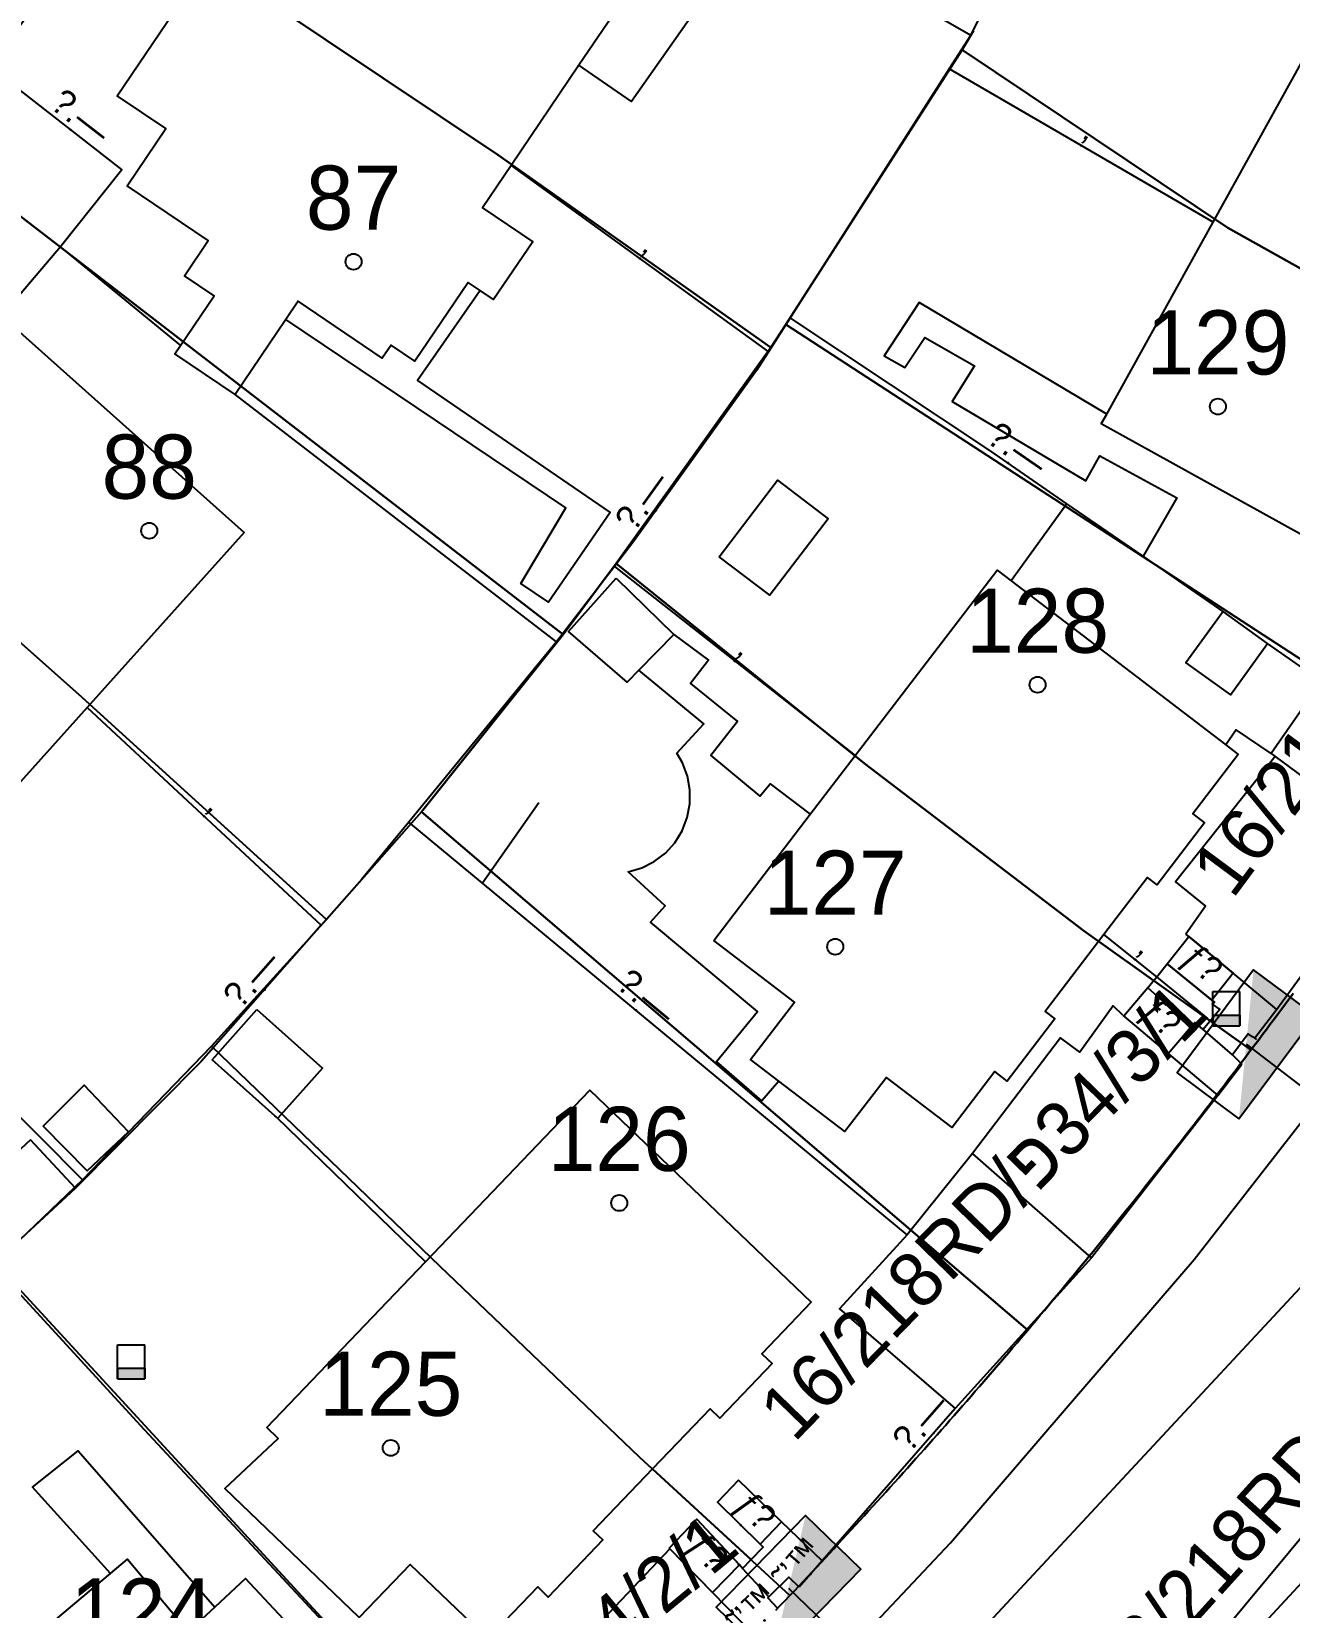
# Model space of a CAD drawing. Header units: metres. Extents: x 218299 to 220222, y 572714 to 574340.
# Drawn here: x 218975.61 to 219014.85, y 573482.52 to 573531.7 of the extents above; entities that cross this region are included whole.
import ezdxf
from ezdxf.enums import TextEntityAlignment as Align

# ---------------------------------------------------------------- set-up
doc = ezdxf.new("R2010")
doc.units = ezdxf.units.M
doc.header["$MEASUREMENT"] = 0
for name, color, linetype in [('1602', 44, 'Continuous'), ('1603', 44, 'Continuous'), ('6151', 102, 'CABLEUNDEXIST03'), ('6261', 7, 'Continuous'), ('A_POINTS', 2, 'Continuous'), ('M2200', 253, 'Continuous'), ('M2207', 253, 'Continuous'), ('M2401', 7, 'Continuous'), ('M2404', 7, 'Continuous'), ('M2407', 253, 'Continuous'), ('M2408', 253, 'Continuous'), ('M2412', 253, 'Continuous'), ('M2420', 253, 'Continuous'), ('M2601', 253, 'Continuous'), ('M2602', 253, 'Continuous'), ('M2605', 253, 'Continuous'), ('M2612', 253, 'Continuous'), ('M5235', 253, 'Continuous')]:
    doc.layers.add(name, color=color, linetype=linetype)
doc.styles.add('HEBTXT', font='HEBTXT')
doc.styles.add('MAVAT_HEBTXT', font='HEBTXT')
doc.linetypes.add('CABLEUNDEXIST03', pattern='A,3.5,[222,elecad.shx,S=0.01,R=0,X=0,Y=0],1.5', length=5)

# ---------------------------------------------------------------- blocks, each defined once
blk = doc.blocks.new('6261')
blk.add_lwpolyline([(-2, -1.2), (2, -1.2), (2, 1.2), (-2, 1.2)], close=True)
at = {"color": 0}
blk.add_solid([(2, 1.2), (-2, -1.2), (2, -1.2)], dxfattribs=at)
at = {"color": 0, "style": 'HEBTXT'}
blk.add_attdef('PIL_NAME', (2.689, 2.418), '', height=1.7, dxfattribs=at)
at = {"style": 'HEBTXT'}
blk.add_attdef('CAMUT_MONIM', (2.489, 0.218), '', height=1.7, dxfattribs=at)
at = {"color": 0, "style": 'HEBTXT', "flags": 1}
for tag, p in [('TYPE', (2.585, -1.773)), ('MAP_TYPE', (2.689, -3.782))]:
    blk.add_attdef(tag, p, '', height=1.7, dxfattribs=at)
blk = doc.blocks.new('1603')
at = {"layer": 'A_POINTS'}
blk.add_circle((0, 0), 0.25, dxfattribs=at)
at = {"color": 0, "style": 'HEBTXT'}
blk.add_attdef('PARCEL_NUM', text='', height=2, dxfattribs=at).set_placement((0, 1), align=Align.CENTER)
at = {"color": 0, "style": 'HEBTXT', "flags": 1}
blk.add_attdef('LOT_NUM', text='', height=2, dxfattribs=at).set_placement((0, -2.5), align=Align.CENTER)
blk = doc.blocks.new('M2601')
blk.add_circle((0, 0), 0.025)
at = {"style": 'MAVAT_HEBTXT'}
blk.add_attdef('NAME', text='', height=0.8, dxfattribs=at).set_placement((0, 1.592), align=Align.MIDDLE)
blk = doc.blocks.new('M2605')
blk.add_circle((0, 0), 0.025)
at = {"style": 'MAVAT_HEBTXT'}
blk.add_attdef('NAME', text='', height=0.8, dxfattribs=at).set_placement((0, 1.592), align=Align.MIDDLE)
blk = doc.blocks.new('M2612')
blk.add_circle((0, 0), 0.025)
at = {"style": 'MAVAT_HEBTXT'}
blk.add_attdef('NAME', text='', height=0.8, dxfattribs=at).set_placement((0, 1.592), align=Align.MIDDLE)
blk = doc.blocks.new('M2412')
blk.add_circle((0, 0), 0.025)
at = {"style": 'MAVAT_HEBTXT'}
blk.add_attdef('NAME', text='', height=0.8, dxfattribs=at).set_placement((0, 1.592), align=Align.MIDDLE)
blk = doc.blocks.new('*U89')
at = {"linetype": 'Continuous'}
for p, q in [((-0.845, 0), (-0.845, -0.663)), ((0.845, 0), (0.845, -0.663))]:
    blk.add_line(p, q, dxfattribs=at)
blk.add_solid([(-0.845, 0), (-0.845, -0.663), (0.845, -0.663)], dxfattribs=at)
at = {"linetype": 'Continuous', "extrusion": (0, 0, -1)}
blk.add_solid([(0.845, 0), (-0.845, 0), (-0.845, -0.663)], dxfattribs=at)
blk = doc.blocks.new('M5235')
for points in [[(-0.845, 1.471), (0.845, 1.471)], [(-0.845, -0.663), (-0.845, 1.471)], [(0.845, -0.663), (0.845, 1.471)], [(-0.845, 0), (0.845, 0)], [(-0.845, -0.663), (0.845, -0.663)]]:
    blk.add_lwpolyline(points)
at = {"linetype": 'Continuous'}
blk.add_blockref('*U89', (0, 0), dxfattribs=at)
at = {"style": 'MAVAT_HEBTXT', "flags": 1}
for tag, p in [('MARK', (0, 2.721)), ('HEIGHT', (0, -1.915)), ('NAME', (0, -4.483))]:
    blk.add_attdef(tag, text='', height=0.8, dxfattribs=at).set_placement(p, align=Align.MIDDLE)
blk = doc.blocks.new('111')
at = {"layer": 'M2200'}
for points in [[(218994.646, 573533.541, 578.04), (218992.687, 573530.642, 578.04), (218990.573, 573527.516, 578.04), (218989.679, 573526.195, 578.04), (218991.248, 573525.134, 577.32), (218990.028, 573523.33, 577.32), (218989.611, 573523.612, 577.446), (218989.236, 573523.866, 577.56), (218987.573, 573521.407, 577.32), (218986.828, 573521.911, 578.28), (218986.555, 573521.507, 578.28), (218983.933, 573523.28, 578.76), (218983.933, 573523.28, 578.76), (218983.546, 573522.708, 578.429), (218981.965, 573520.37, 577.08), (218981.965, 573520.37, 577.08), (218980.088, 573521.64, 577.08), (218980.263, 573521.898, 577.217), (218981.309, 573523.444, 578.04), (218980.38, 573524.072, 578.04), (218981.124, 573525.174, 579.48), (218978.594, 573526.885, 578.04), (218979.801, 573528.669, 578.04), (218978.288, 573529.692, 577.32), (218980.29, 573532.653, 577.32)], [(218975.047, 573522.493, 576.84), (218982.251, 573516.066, 576.84), (218982.251, 573516.066, 576.84), (218977.348, 573510.608, 576.84), (218972.552, 573505.271, 576.84)]]:
    blk.add_polyline3d(points, dxfattribs=at)
for points in [[(219008.982, 573519.453, 577.2), (219009.15, 573519.755, 577.2), (219012.469, 573525.745, 577.2), (219015.957, 573532.038, 577.2), (219024.405, 573527.355, 576.96), (219024.405, 573527.355, 576.96), (219024.405, 573527.355, 576.96), (219023.397, 573525.537, 576.96), (219023.714, 573525.361, 576.96), (219022.372, 573522.938, 577.08), (219022.07, 573523.106, 577.08), (219020.996, 573521.169, 577.025), (219019.695, 573518.82, 576.96), (219019.695, 573518.82, 576.96), (219020.026, 573518.636, 576.96), (219020.026, 573518.636, 576.96), (219018.739, 573516.316, 576.96), (219018.739, 573516.316, 576.96), (219018.395, 573516.507, 576.96), (219018.395, 573516.507, 576.96), (219017.432, 573514.769, 576.96), (219017.432, 573514.769, 576.96)], [(218996.893, 573503.334, 575.52), (218999.903, 573507.271, 575.52), (219001.303, 573509.102, 575.52), (219005.729, 573514.891, 575.52), (219005.729, 573514.891, 575.52), (219006.167, 573514.556, 575.52), (219012.861, 573509.439, 575.52), (219013.25, 573509.141, 575.52), (219011.833, 573507.287, 575.52), (219012.199, 573507.007, 575.52), (219010.719, 573505.071, 575.52), (219010.42, 573505.299, 575.52), (219009.058, 573503.517, 575.52), (219007.226, 573501.121, 575.52), (219007.532, 573500.888, 575.52), (219006.049, 573498.948, 575.52), (219005.66, 573499.245, 575.52), (219004.325, 573497.499, 575.52), (219002.278, 573499.063, 576.48), (219000.984, 573497.371, 575.04), (218998.921, 573498.948, 575.04), (218998.039, 573499.622, 575.04), (218999.407, 573501.412, 576.72)], [(218982.95, 573488.136, 574.08), (218987.9, 573493.309, 574.08), (218993.024, 573498.665, 574.08), (218999.936, 573492.052, 574.2), (218998.395, 573490.44, 573.96), (218998.711, 573490.138, 573.96), (218997.081, 573488.435, 573.96), (218996.778, 573488.725, 573.96), (218994.983, 573486.848, 573.96), (218993.137, 573484.919, 573.96), (218993.438, 573484.631, 573.96), (218991.732, 573482.848, 573.96), (218991.402, 573483.163, 573.96), (218989.851, 573481.542, 573.96), (218987.42, 573483.869, 575.28), (218985.832, 573482.209, 573.48), (218981.641, 573486.236, 573.36), (218983.307, 573487.794, 574.2)], [(218967.436, 573474.634, 572.4), (218978.079, 573483.584, 572.4), (218978.605, 573484.027, 572.4), (218984.767, 573476.7, 572.4), (218983.018, 573475.23, 572.4), (218983.287, 573474.91, 572.4), (218981.404, 573473.327, 572.4), (218981.153, 573473.626, 572.4), (218979.589, 573472.31, 572.4), (218979.193, 573471.977, 572.4), (218978.85, 573471.689, 572.4), (218977.054, 573470.179, 572.4), (218977.362, 573469.813, 572.4), (218975.512, 573468.258, 572.4), (218975.199, 573468.631, 572.4), (218973.609, 573467.293, 572.4), (218970.522, 573470.964, 572.4), (218969.494, 573472.186, 572.4), (218967.436, 573474.634, 572.4)]]:
    blk.add_polyline3d(points, close=True, dxfattribs=at)
at = {"layer": 'M2207'}
for points in [[(218993.846, 573514.643, 575.28), (218995.648, 573512.879, 575.04), (218995.648, 573512.879, 575.04), (218994.56, 573511.768, 575.04), (218994.197, 573511.397, 575.04), (218992.364, 573512.976, 575.28)], [(219014.168, 573512.596, 575.04), (219014.168, 573512.596, 575.04), (219012.778, 573513.601, 575.04), (219012.778, 573513.601, 575.04), (219011.62, 573511.999, 575.04), (219013.01, 573510.994, 575.04), (219014.168, 573512.596, 575.04)], [(218982.643, 573501.177, 573.96), (218984.69, 573499.351, 573.72), (218983.293, 573497.786, 573.72), (218983.247, 573497.827, 573.725), (218983.201, 573497.868, 573.73), (218981.247, 573499.611, 573.96), (218982.643, 573501.177, 573.96)], [(218978.635, 573497.364, 576), (218977.257, 573498.824, 576), (218975.977, 573497.543, 576), (218977.344, 573496.147, 576), (218978.635, 573497.364, 576)], [(218975.586, 573497.113, 575.76), (218973.63, 573495.302, 575.88), (218975.027, 573493.794, 575.76), (218975.027, 573493.794, 575.76), (218976.982, 573495.605, 575.76), (218976.982, 573495.605, 575.76), (218975.586, 573497.113, 575.76)], [(218984.511, 573481.043, 572.16), (218982.289, 573483.428, 572.16), (218981.327, 573482.531, 572.16), (218980.644, 573481.895, 572.16), (218982.866, 573479.51, 572.16), (218983.197, 573479.818, 572.16), (218984.511, 573481.043, 572.16)]]:
    blk.add_polyline3d(points, close=True, dxfattribs=at)
at = {"layer": 'M2401'}
for points in [[(219046.436, 573534.774, 574.485), (219044.66, 573531.057, 574.245), (219042.096, 573525.881, 574.174), (219040.82, 573523.413, 573.934), (219039.076, 573519.999, 573.814), (219037.027, 573516.073, 573.574), (219034.471, 573511.675, 573.214), (219032.333, 573508.076, 573.094), (219031.457, 573508.646, 573.094), (219030.514, 573508.034, 572.974), (219029.996, 573507.298, 572.854), (219029.958, 573506.168, 572.854), (219030.78, 573505.692, 572.854), (219028.7, 573502.458, 572.614), (219025.655, 573498.15, 572.254), (219022.336, 573493.667, 571.894), (219018.825, 573489.105, 571.654), (219016.23, 573485.923, 571.294), (219012.803, 573481.797, 570.814)], [(218999.794, 573479.775, 569.854), (219004.282, 573484.541, 570.454), (219007.825, 573488.665, 570.574), (219011.875, 573493.383, 571.174), (219015.515, 573498.049, 571.654), (219017.587, 573501.036, 571.894), (219020.355, 573504.906, 572.134), (219023.693, 573509.762, 572.494), (219026.944, 573514.932, 572.854), (219030.35, 573520.771, 573.214), (219033.173, 573526.1, 573.574), (219035.391, 573530.381, 573.934), (219036.678, 573532.814, 574.054)]]:
    blk.add_polyline3d(points, dxfattribs=at)
at = {"layer": 'M2404'}
for points in [[(219046.436, 573534.774, 574.485), (219044.66, 573531.057, 574.245), (219042.096, 573525.881, 574.174), (219040.82, 573523.413, 573.934), (219039.076, 573519.999, 573.814), (219037.027, 573516.073, 573.574), (219034.471, 573511.675, 573.214), (219032.333, 573508.076, 573.094), (219031.457, 573508.646, 573.094), (219030.514, 573508.034, 572.974), (219029.996, 573507.298, 572.854), (219029.958, 573506.168, 572.854), (219030.78, 573505.692, 572.854), (219028.7, 573502.458, 572.614), (219025.655, 573498.15, 572.254), (219022.336, 573493.667, 571.894), (219018.825, 573489.105, 571.654), (219016.23, 573485.923, 571.294), (219012.803, 573481.797, 570.814)], [(218999.794, 573479.775, 569.854), (219004.282, 573484.541, 570.454), (219007.825, 573488.665, 570.574), (219011.875, 573493.383, 571.174), (219015.515, 573498.049, 571.654), (219017.587, 573501.036, 571.894), (219020.355, 573504.906, 572.134), (219023.693, 573509.762, 572.494), (219026.944, 573514.932, 572.854), (219030.35, 573520.771, 573.214), (219033.173, 573526.1, 573.574), (219035.391, 573530.381, 573.934), (219036.678, 573532.814, 574.054)]]:
    blk.add_polyline3d(points, dxfattribs=at)
at = {"layer": 'M2407'}
for points in [[(218993.581, 573538.168, 575.445), (218992.513, 573536.324, 575.445), (218996.913, 573533.203, 575.265), (218994.331, 573529.512, 575.265), (218992.687, 573530.642, 575.265)], [(218989.611, 573523.612, 575.239), (218987.654, 573520.81, 575.284), (218993.664, 573516.692, 575.104), (218991.74, 573513.89, 575.059), (218990.879, 573514.469, 575.059), (218992.281, 573516.831, 575.059), (218983.546, 573522.708, 575.354)], [(219009.15, 573519.755, 574.274), (219003.301, 573523.235, 574.409), (219002.205, 573521.577, 574.409), (219002.858, 573521.216, 574.409), (219003.476, 573522.15, 574.409), (219005.028, 573521.262, 574.409), (219004.33, 573520.147, 574.409), (219008.494, 573517.671, 574.409), (219008.933, 573518.453, 574.409), (219011.333, 573517.146, 574.409), (219010.287, 573515.321, 574.38)], [(218997.065, 573515.308, 573.21), (218998.879, 573517.692, 573.21), (219000.46, 573516.489, 573.21), (218998.646, 573514.105, 573.21), (218997.065, 573515.308, 573.21)], [(219007.911, 573516.962, 573.12), (219006.167, 573514.556, 573.12)], [(218995.648, 573512.879, 573.075), (218996.73, 573512.083, 573.075), (218996.164, 573511.357, 573.075), (218997.635, 573510.162, 573.03), (218996.806, 573509.107, 573.03), (218998.332, 573507.833, 573.03), (218998.655, 573508.224, 573.03), (218999.903, 573507.271, 573.03)], [(218998.921, 573498.948, 572.895), (218998.392, 573498.33, 572.895), (218996.98, 573499.555, 572.895), (218998.26, 573501.117, 572.895), (218994.917, 573503.906, 572.94), (218995.381, 573504.419, 572.94), (218994.227, 573505.471, 572.94), (218994.647, 573505.596, 572.928), (218995.037, 573505.794, 572.917), (218995.385, 573506.06, 572.907), (218995.679, 573506.385, 572.898), (218995.909, 573506.758, 572.892), (218996.067, 573507.167, 572.887), (218996.149, 573507.597, 572.884), (218996.151, 573508.035, 572.884), (218996.074, 573508.466, 572.886), (218995.92, 573508.876, 572.89), (218995.743, 573509.183, 572.895), (218996.579, 573510.091, 572.94), (218994.56, 573511.768, 573.03)], [(219014.408, 573509.075, 573.075), (219011.292, 573505.164, 572.985), (219012.228, 573504.409, 572.985), (219011.617, 573503.532, 572.895)], [(219009.65, 573501.007, 572.895), (219009.348, 573501.29, 572.895), (219008.308, 573499.853, 572.895), (219007.706, 573500.294, 572.895), (219004.968, 573496.685, 572.895)], [(218978.079, 573483.584, 569.715), (218975.642, 573486.282, 569.76), (218977.071, 573487.412, 569.76), (218981.327, 573482.531, 569.67)], [(218995.518, 573484.357, 571.38), (218991.146, 573479.736, 571.38)]]:
    blk.add_polyline3d(points, dxfattribs=at)
at = {"layer": 'M2408'}
for points in [[(219014.46, 573501.182, 571.695), (219013.769, 573500.289, 571.695)], [(219012.615, 573498.493, 571.695), (219013.362, 573499.471, 571.695)], [(219008.674, 573493.432, 571.155), (219004.428, 573488.736, 570.615)]]:
    blk.add_polyline3d(points, dxfattribs=at)
at = {"layer": 'M2412'}
for points in [[(219011.032, 573502.601, 572.805), (219011.708, 573503.456, 572.805), (219013.093, 573502.312, 572.055), (219012.429, 573501.476, 572.055)], [(219010.431, 573501.86, 572.88), (219009.685, 573500.977, 572.88), (219011.064, 573499.81, 571.83), (219011.785, 573500.652, 571.83)], [(218997.668, 573486.495, 571.23), (218997.007, 573485.806, 571.23), (218998.345, 573484.496, 570.255), (218999.011, 573485.197, 570.255)], [(218995.498, 573484.378, 571.23), (218996.367, 573485.275, 571.23), (218997.692, 573483.849, 570.255), (218996.856, 573482.986, 570.255), (218995.498, 573484.378, 571.23)]]:
    blk.add_polyline3d(points, close=True, dxfattribs=at)
at = {"layer": 'M2420', "linetype": 'Continuous', "lineweight": -3}
blk.add_lwpolyline([(218778.789, 573430.643), (218823.5, 573420), (218850.7, 573416.62), (218872.91, 573416.69), (218902.91, 573421.31), (218924.8, 573428), (218952.3, 573439.38), (218956.3, 573441.88), (218980.91, 573457.81), (218995.09, 573470.88), (219024.2, 573502.19), (219042.09, 573537.19), (219043.91, 573540.62), (219049.7, 573557.12), (219054.59, 573574.81), (219057.41, 573589.69), (219057.5, 573620.62), (219058, 573628.19), (219058.7, 573640.38), (219046.5, 573689.62), (219028.09, 573726.31)], dxfattribs=at)
at = {"layer": 'M2601'}
for points in [[(219012.469, 573525.745, 575.73), (219004.241, 573530.53, 575.58)], [(218990.573, 573527.516, 576.48), (218998.603, 573521.704, 576.48)], [(218993.794, 573514.998, 574.98), (219001.303, 573509.102, 574.38)], [(218977.348, 573510.608, 575.43), (218984.647, 573503.807, 574.98)], [(219014.277, 573509.173, 574.245), (219013.187, 573509.911, 574.29), (219012.861, 573509.439, 574.29)], [(218991.435, 573507.624, 574.38), (218989.678, 573505.125, 574.38)], [(219012.306, 573500.901, 573.78), (219010.71, 573502.204, 574.005), (219009.058, 573503.517, 574.005)], [(218983.247, 573497.827, 572.88), (218987.9, 573493.309, 572.58)], [(218994.983, 573486.848, 572.58), (218998.058, 573484.017, 572.43)]]:
    blk.add_polyline3d(points, dxfattribs=at)
at = {"layer": 'M2602'}
for points in [[(219012.071, 573500.629, 572.944), (219011.898, 573500.779, 572.955), (219011.785, 573500.652, 572.955), (219011.785, 573500.652, 572.955), (219010.431, 573501.86, 573.78), (219010.431, 573501.86, 573.78), (219010.431, 573501.86, 573.78), (219010.488, 573501.929, 573.78), (219010.71, 573502.204, 573.78), (219011.032, 573502.601, 573.78), (219011.032, 573502.601, 573.78), (219012.429, 573501.476, 573), (219012.509, 573501.411, 572.955), (219012.441, 573501.348, 572.955), (219012.675, 573501.176, 572.955), (219012.25, 573500.666, 572.955)], [(219013.07, 573499.762, 572.88), (219012.071, 573500.629, 572.944)], [(219012.25, 573500.666, 572.955), (219012.157, 573500.555, 572.955)], [(219013.837, 573500.246, 573.18), (219013.769, 573500.289, 573.18), (219013.701, 573500.333, 573.18), (219013.565, 573500.42, 573.18), (219013.07, 573499.762, 573.18), (219013.07, 573499.762, 573.18), (219013.216, 573499.616, 573.18), (219013.362, 573499.471, 573.18), (219013.362, 573499.471, 573.18)], [(218997.791, 573483.742, 571.38), (218998.058, 573484.017, 571.38), (218998.434, 573484.408, 571.38), (218998.345, 573484.496, 571.389), (218997.007, 573485.806, 571.52)], [(218998.612, 573482.857, 571.38), (218997.791, 573483.742, 571.436), (218997.791, 573483.742, 571.436), (218997.692, 573483.849, 571.442), (218997.504, 573484.052, 571.455), (218996.367, 573485.275, 571.53), (218996.367, 573485.275, 571.53)], [(218999.562, 573483.152, 571.68), (218999.232, 573483.47, 571.68), (218998.612, 573482.857, 571.68), (218998.58, 573482.826, 571.68), (218998.873, 573482.51, 571.68)]]:
    blk.add_polyline3d(points, dxfattribs=at)
at = {"layer": 'M2605'}
for points in [[(218987.851, 573541.55, 576.03), (218990.903, 573539.749, 576.03), (218993.581, 573538.168, 576.03), (218997.922, 573535.606, 576.03), (218998.269, 573535.401, 576.03), (218998.269, 573535.401, 576.03), (219004.91, 573531.578, 575.88), (219004.91, 573531.578, 575.88), (219009.016, 573539.656, 575.88), (219009.094, 573539.808, 575.88), (219012.831, 573547.627, 575.88)], [(218978.715, 573533.772, 575.43), (218977.279, 573534.682, 575.43), (218974.315, 573530.58, 575.43), (218974.315, 573530.58, 575.43), (218974.396, 573530.518, 575.43), (218978.435, 573527.383, 575.43), (218976.52, 573524.973, 575.43), (218976.563, 573524.938, 575.43), (218980.263, 573521.898, 575.43)], [(219004.91, 573531.578, 575.28), (219004.91, 573531.578, 575.28), (219004.241, 573530.53, 575.28), (218999.277, 573522.758, 575.28), (218998.603, 573521.704, 575.28), (218998.229, 573521.118, 575.28), (218994.405, 573515.793, 575.13), (218993.794, 573514.998, 575.13), (218991.991, 573512.653, 575.13), (218991.991, 573512.653, 575.13), (218990.413, 573513.868, 575.13), (218981.965, 573520.37, 575.13)], [(219012.778, 573513.601, 574.38), (219010.287, 573515.321, 574.38), (219007.911, 573516.962, 574.38), (219005.535, 573518.602, 574.38), (218999.277, 573522.758, 574.38)], [(219022.236, 573518.606, 574.38), (219023.394, 573517.862, 574.38), (219025.02, 573516.817, 574.38), (219025.02, 573516.817, 574.38), (219021.587, 573511.465, 574.38), (219021.587, 573511.465, 574.38), (219017.733, 573514.128, 574.38), (219015.845, 573511.424, 574.38), (219015.845, 573511.424, 574.38), (219014.168, 573512.596, 574.38)], [(218991.991, 573512.653, 574.23), (218987.378, 573507.03, 574.23), (218985.913, 573505.244, 574.23), (218984.647, 573503.807, 574.192), (218980.907, 573499.561, 574.08), (218976.982, 573495.605, 574.08)], [(219015.845, 573511.424, 573.18), (219014.277, 573509.173, 573.18), (219014.277, 573509.173, 573.18), (219014.408, 573509.075, 573.175), (219018.179, 573506.288, 573.03), (219018.179, 573506.288, 573.03), (219014.46, 573501.182, 573.03), (219014.46, 573501.182, 573.03), (219013.093, 573502.312, 572.958), (219011.708, 573503.456, 572.885), (219011.617, 573503.532, 572.88), (219011.617, 573503.532, 572.88)], [(219009.65, 573501.007, 572.88), (219009.664, 573500.995, 572.88), (219009.685, 573500.977, 572.88), (219012.615, 573498.493, 572.88), (219012.615, 573498.493, 572.88), (219008.674, 573493.432, 572.88), (219008.674, 573493.432, 572.88), (219004.968, 573496.685, 572.88), (219004.968, 573496.685, 572.88), (219002.929, 573494.147, 572.88), (219002.929, 573494.147, 572.88), (218989.678, 573505.125, 572.88), (218987.378, 573507.03, 572.88)], [(219002.929, 573494.147, 571.38), (219000.819, 573491.845, 571.38), (219004.428, 573488.736, 571.38), (219004.428, 573488.736, 571.38), (219000.272, 573483.978, 571.38), (219000.272, 573483.978, 571.38), (218999.011, 573485.197, 571.38), (218997.668, 573486.495, 571.38), (218997.668, 573486.495, 571.38)], [(218995.498, 573484.378, 571.38), (218995.498, 573484.378, 571.38), (218995.518, 573484.357, 571.38), (218996.856, 573482.986, 571.38), (218998.083, 573481.729, 571.38), (218998.123, 573481.688, 571.38), (218993.64, 573477.048, 571.38), (218993.64, 573477.048, 571.38), (218991.146, 573479.736, 571.38), (218990.127, 573480.833, 571.38), (218987.916, 573478.634, 571.38), (218987.916, 573478.634, 571.38), (218979.136, 573488.065, 571.23), (218974.387, 573493.233, 571.53)]]:
    blk.add_polyline3d(points, dxfattribs=at)
at = {"layer": 'M2612'}
for points in [[(218976.52, 573524.973, 575.43), (218974.454, 573522.569, 575.43)], [(219000.272, 573483.978, 571.68), (218999.562, 573483.152, 571.68)]]:
    blk.add_polyline3d(points, dxfattribs=at)
at = {"layer": 'M2412'}
ref = blk.add_blockref('M2412', (219013.084, 573502.319), dxfattribs=dict(at, xscale=0.5, yscale=0.5, zscale=0.5))
ref.add_attrib('NAME', 'ƒ\x8e', dxfattribs={"layer": '0', "height": 0.8, "rotation": 320.4231, "style": 'MAVAT_HEBTXT'}).set_placement((219012.072, 573502.557), align=Align.MIDDLE)
ref = blk.add_blockref('M2412', (219011.051, 573499.822), dxfattribs=dict(at, xscale=0.5, yscale=0.5, zscale=0.5))
ref.add_attrib('NAME', 'ƒ\x8e', dxfattribs={"layer": '0', "height": 0.8, "rotation": 319.7676, "style": 'MAVAT_HEBTXT'}).set_placement((219010.775, 573500.869), align=Align.MIDDLE)
ref = blk.add_blockref('M2412', (218997.742, 573485.087), dxfattribs=dict(at, xscale=0.5, yscale=0.5, zscale=0.5))
ref.add_attrib('NAME', 'ƒ\x8e', dxfattribs={"layer": '0', "height": 0.8, "rotation": 315.5827, "style": 'MAVAT_HEBTXT'}).set_placement((218998.127, 573485.479), align=Align.MIDDLE)
ref = blk.add_blockref('M2412', (218997.677, 573483.865), dxfattribs=dict(at, xscale=0.5, yscale=0.5, zscale=0.5))
ref.add_attrib('NAME', 'ƒ\x8e', dxfattribs={"layer": '0', "height": 0.8, "rotation": 312.8987, "style": 'MAVAT_HEBTXT'}).set_placement((218996.641, 573484.203), align=Align.MIDDLE)
at = {"layer": 'M2601'}
ref = blk.add_blockref('M2601', (219008.355, 573528.138), dxfattribs=dict(at, xscale=0.5, yscale=0.5, zscale=0.5))
ref.add_attrib('NAME', '‚', dxfattribs={"layer": '0', "height": 0.8, "rotation": 329.822, "style": 'MAVAT_HEBTXT'}).set_placement((219008.632, 573528.613), align=Align.MIDDLE)
ref = blk.add_blockref('M2601', (218994.588, 573524.61), dxfattribs=dict(at, xscale=0.5, yscale=0.5, zscale=0.5))
ref.add_attrib('NAME', '‚', dxfattribs={"layer": '0', "height": 0.8, "rotation": 324.1022, "style": 'MAVAT_HEBTXT'}).set_placement((218994.91, 573525.056), align=Align.MIDDLE)
ref = blk.add_blockref('M2601', (218997.548, 573512.05), dxfattribs=dict(at, xscale=0.5, yscale=0.5, zscale=0.5))
ref.add_attrib('NAME', '‚', dxfattribs={"layer": '0', "height": 0.8, "rotation": 321.8647, "style": 'MAVAT_HEBTXT'}).set_placement((218997.888, 573512.483), align=Align.MIDDLE)
ref = blk.add_blockref('M2601', (218980.997, 573507.208), dxfattribs=dict(at, xscale=0.5, yscale=0.5, zscale=0.5))
ref.add_attrib('NAME', '‚', dxfattribs={"layer": '0', "height": 0.8, "rotation": 317.0213, "style": 'MAVAT_HEBTXT'}).set_placement((218981.372, 573507.61), align=Align.MIDDLE)
ref = blk.add_blockref('M2601', (219010.035, 573502.74), dxfattribs=dict(at, xscale=0.5, yscale=0.5, zscale=0.5))
ref.add_attrib('NAME', '‚', dxfattribs={"layer": '0', "height": 0.8, "rotation": 320.7694, "style": 'MAVAT_HEBTXT'}).set_placement((219010.383, 573503.166), align=Align.MIDDLE)
at = {"layer": 'M2605'}
ref = blk.add_blockref('M2605', (218976.834, 573528.626), dxfattribs=dict(at, xscale=0.5, yscale=0.5, zscale=0.5))
ref.add_attrib('NAME', '\x9a.—', dxfattribs={"layer": '0', "height": 0.8, "rotation": 322.1863, "style": 'MAVAT_HEBTXT'}).set_placement((218977.171, 573529.06), align=Align.MIDDLE)
ref = blk.add_blockref('M2605', (219006.066, 573518.236), dxfattribs=dict(at, xscale=0.5, yscale=0.5, zscale=0.5))
ref.add_attrib('NAME', '\x9a.—', dxfattribs={"layer": '0', "height": 0.8, "rotation": 325.3774, "style": 'MAVAT_HEBTXT'}).set_placement((219006.378, 573518.688), align=Align.MIDDLE)
ref = blk.add_blockref('M2605', (218995.092, 573516.75), dxfattribs=dict(at, xscale=0.5, yscale=0.5, zscale=0.5))
ref.add_attrib('NAME', '\x9a.—', dxfattribs={"layer": '0', "height": 0.8, "rotation": 54.3132, "style": 'MAVAT_HEBTXT'}).set_placement((218994.645, 573517.071), align=Align.MIDDLE)
ref = blk.add_blockref('M2605', (218982.878, 573501.798), dxfattribs=dict(at, xscale=0.5, yscale=0.5, zscale=0.5))
ref.add_attrib('NAME', '\x9a.—', dxfattribs={"layer": '0', "height": 0.8, "rotation": 48.6245, "style": 'MAVAT_HEBTXT'}).set_placement((218982.465, 573502.162), align=Align.MIDDLE)
ref = blk.add_blockref('M2605', (218994.46, 573501.163), dxfattribs=dict(at, xscale=0.5, yscale=0.5, zscale=0.5))
ref.add_attrib('NAME', '\x9a.—', dxfattribs={"layer": '0', "height": 0.8, "rotation": 320.3601, "style": 'MAVAT_HEBTXT'}).set_placement((218994.811, 573501.587), align=Align.MIDDLE)
ref = blk.add_blockref('M2605', (219003.753, 573487.963), dxfattribs=dict(at, xscale=0.5, yscale=0.5, zscale=0.5))
ref.add_attrib('NAME', '\x9a.—', dxfattribs={"layer": '0', "height": 0.8, "rotation": 48.866, "style": 'MAVAT_HEBTXT'}).set_placement((219003.338, 573488.324), align=Align.MIDDLE)
at = {"layer": 'M2612'}
ref = blk.add_blockref('M2612', (218999.917, 573483.565), dxfattribs=dict(at, xscale=0.5, yscale=0.5, zscale=0.5))
ref.add_attrib('NAME', '˜’™', dxfattribs={"layer": '0', "height": 0.8, "rotation": 49.2956, "style": 'MAVAT_HEBTXT'}).set_placement((218999.5, 573483.923), align=Align.MIDDLE)
ref = blk.add_blockref('M2612', (218998.478, 573482.12), dxfattribs=dict(at, xscale=0.5, yscale=0.5, zscale=0.5))
ref.add_attrib('NAME', '˜’™', dxfattribs={"layer": '0', "height": 0.8, "rotation": 44.691, "style": 'MAVAT_HEBTXT'}).set_placement((218998.091, 573482.511), align=Align.MIDDLE)
at = {"layer": 'M5235', "xscale": 0.5, "yscale": 0.5, "zscale": 0.5}
for p in [(219012.884, 573501.006, 571.935), (218978.721, 573489.986, 571.305)]:
    blk.add_blockref('M5235', p, dxfattribs=at)

msp = doc.modelspace()

# ---------------------------------------------------------------- linework, layer by layer
at = {"layer": '1602'}
for points in [[(218983.01, 573532.63), (218990.16, 573527.85), (218998.67, 573521.84), (218993.85, 573515.1), (218992.2, 573512.88), (218972.51, 573528.05)], [(219004.99, 573531.72), (219004.64, 573531.12), (218999.14, 573522.55), (218998.67, 573521.84), (218990.16, 573527.85), (218983.01, 573532.63)], [(219020.43, 573521.37), (219012.93, 573525.57), (219004.64, 573531.12), (219004.99, 573531.72)], [(219020.09, 573508.93), (218999.14, 573522.55), (219004.64, 573531.12), (219012.93, 573525.57), (219020.43, 573521.37)], [(218972.51, 573528.05), (218992.2, 573512.88), (218987.78, 573507.35), (218984.81, 573503.99), (218977.08, 573511.02), (218970.63, 573516.74)], [(219014.9695, 573501.6804), (219014.8503, 573501.5197), (219014.731, 573501.3592), (219014.6116, 573501.1988), (219014.492, 573501.0385), (219014.3722, 573500.8784), (219014.2522, 573500.7183), (219014.1321, 573500.5584), (219014.0118, 573500.3986), (219013.8914, 573500.239), (219013.7708, 573500.0794), (219013.65, 573499.92), (219008.44, 573503.64), (219001.6, 573508.86), (218993.85, 573515.1), (218998.67, 573521.84), (218999.14, 573522.55), (219020.09, 573508.93)], [(218970.63, 573516.74), (218977.08, 573511.02), (218984.81, 573503.99), (218981.23, 573500.04), (218977.2, 573495.87), (218959.62, 573513.58)], [(218959.62, 573513.58), (218977.2, 573495.87), (218974.48, 573493.27)], [(218998.8313, 573482.4375), (218998.9691, 573482.5824), (218999.1068, 573482.7275), (218999.27, 573482.9), (218999.4076, 573483.0452), (218999.545, 573483.1905), (218999.6823, 573483.3359), (218999.8194, 573483.4815), (218999.9564, 573483.6272), (219000.0932, 573483.7731), (219000.2299, 573483.9191), (219000.3664, 573484.0653), (219000.5028, 573484.2116), (219000.639, 573484.358), (219000.7751, 573484.5046), (219000.911, 573484.6513), (219001.0468, 573484.7981), (219001.1825, 573484.9451), (219001.3179, 573485.0922), (219001.4533, 573485.2395), (219001.5885, 573485.3869), (219001.7235, 573485.5344), (219001.8584, 573485.6821), (219001.9931, 573485.8299), (219002.1277, 573485.9778), (219002.2621, 573486.1259), (219002.3964, 573486.2741), (219002.5305, 573486.4225), (219002.6645, 573486.571), (219002.7983, 573486.7196), (219002.932, 573486.8684), (219003.0655, 573487.0173), (219003.1989, 573487.1663), (219003.3321, 573487.3155), (219003.4652, 573487.4648), (219003.5981, 573487.6143), (219003.7308, 573487.7638), (219003.8634, 573487.9136), (219003.9959, 573488.0634), (219004.1282, 573488.2134), (219004.2603, 573488.3635), (219004.3923, 573488.5138), (219004.5242, 573488.6642), (219004.6559, 573488.8147), (219004.7874, 573488.9654), (219004.9188, 573489.1162), (219005.05, 573489.2671), (219005.1811, 573489.4182), (219005.312, 573489.5693), (219005.4427, 573489.7207), (219005.5734, 573489.8721), (219005.7038, 573490.0237), (219005.8341, 573490.1755), (219005.9642, 573490.3273), (219006.0942, 573490.4793), (219006.2241, 573490.6315), (219006.3538, 573490.7837), (219006.4833, 573490.9361), (219006.69, 573491.18), (219006.8189, 573491.3329), (219006.9477, 573491.4859), (219007.0763, 573491.6391), (219007.2047, 573491.7924), (219007.333, 573491.9458), (219007.4612, 573492.0994), (219007.5892, 573492.2531), (219007.717, 573492.4069), (219007.8446, 573492.5609), (219007.9722, 573492.7149), (219008.0995, 573492.8691), (219008.2267, 573493.0235), (219008.3537, 573493.178), (219008.4806, 573493.3326), (219008.6073, 573493.4873), (219008.7339, 573493.6422), (219008.8603, 573493.7971), (219008.9866, 573493.9523), (219009.1127, 573494.1075), (219009.2386, 573494.2629), (219009.3644, 573494.4184), (219009.49, 573494.574), (219009.6154, 573494.7298), (219009.7407, 573494.8857), (219009.8659, 573495.0417), (219009.9908, 573495.1978), (219010.1157, 573495.3541), (219010.2403, 573495.5105), (219010.3648, 573495.667), (219010.4892, 573495.8237), (219010.6133, 573495.9804), (219010.7374, 573496.1373), (219010.8612, 573496.2944), (219010.9849, 573496.4515), (219011.1085, 573496.6088), (219011.2318, 573496.7662), (219011.3551, 573496.9238), (219011.4781, 573497.0814), (219011.601, 573497.2392), (219011.7237, 573497.3971), (219011.8463, 573497.5552), (219011.9687, 573497.7133), (219012.091, 573497.8716), (219012.2131, 573498.03), (219012.335, 573498.1886), (219012.4568, 573498.3472), (219012.5784, 573498.506), (219012.6998, 573498.6649), (219012.8211, 573498.8239), (219012.9422, 573498.9831), (219013.0632, 573499.1424), (219013.1839, 573499.3018), (219013.3046, 573499.4613), (219013.425, 573499.621), (219013.65, 573499.92), (219013.7708, 573500.0794), (219013.8914, 573500.239), (219014.0118, 573500.3986), (219014.1321, 573500.5584), (219014.2522, 573500.7183), (219014.3722, 573500.8784), (219014.492, 573501.0385), (219014.6116, 573501.1988), (219014.731, 573501.3592), (219014.8503, 573501.5197), (219014.9695, 573501.6804)], [(218991.32, 573474.96), (218974.48, 573493.27), (218977.2, 573495.87), (218981.23, 573500.04), (218988.36, 573493.16), (218994.58, 573487.21), (218999.27, 573482.9), (218999.1068, 573482.7275), (218998.9691, 573482.5824), (218998.8313, 573482.4375)], [(218973.3, 573478.94), (218966.89, 573486.64), (218968.38, 573487.91), (218974.48, 573493.27), (218991.32, 573474.96)]]:
    msp.add_lwpolyline(points, dxfattribs=at)
for points in [[(219008.44, 573503.64), (219013.65, 573499.92), (219013.425, 573499.621), (219013.3046, 573499.4613), (219013.1839, 573499.3018), (219013.0632, 573499.1424), (219012.9422, 573498.9831), (219012.8211, 573498.8239), (219012.6998, 573498.6649), (219012.5784, 573498.506), (219012.4568, 573498.3472), (219012.335, 573498.1886), (219012.2131, 573498.03), (219012.091, 573497.8716), (219011.9687, 573497.7133), (219011.8463, 573497.5552), (219011.7237, 573497.3971), (219011.601, 573497.2392), (219011.4781, 573497.0814), (219011.3551, 573496.9238), (219011.2318, 573496.7662), (219011.1085, 573496.6088), (219010.9849, 573496.4515), (219010.8612, 573496.2944), (219010.7374, 573496.1373), (219010.6133, 573495.9804), (219010.4892, 573495.8237), (219010.3648, 573495.667), (219010.2403, 573495.5105), (219010.1157, 573495.3541), (219009.9908, 573495.1978), (219009.8659, 573495.0417), (219009.7407, 573494.8857), (219009.6154, 573494.7298), (219009.49, 573494.574), (219009.3644, 573494.4184), (219009.2386, 573494.2629), (219009.1127, 573494.1075), (219008.9866, 573493.9523), (219008.8603, 573493.7971), (219008.7339, 573493.6422), (219008.6073, 573493.4873), (219008.4806, 573493.3326), (219008.3537, 573493.178), (219008.2267, 573493.0235), (219008.0995, 573492.8691), (219007.9722, 573492.7149), (219007.8446, 573492.5609), (219007.717, 573492.4069), (219007.5892, 573492.2531), (219007.4612, 573492.0994), (219007.333, 573491.9458), (219007.2047, 573491.7924), (219007.0763, 573491.6391), (219006.9477, 573491.4859), (219006.8189, 573491.3329), (219006.69, 573491.18), (218987.78, 573507.35), (218992.2, 573512.88), (218993.85, 573515.1), (219001.6, 573508.86)], [(218988.36, 573493.16), (218981.23, 573500.04), (218984.81, 573503.99), (218987.78, 573507.35), (219006.69, 573491.18), (219006.4833, 573490.9361), (219006.3538, 573490.7837), (219006.2241, 573490.6315), (219006.0942, 573490.4793), (219005.9642, 573490.3273), (219005.8341, 573490.1755), (219005.7038, 573490.0237), (219005.5734, 573489.8721), (219005.4427, 573489.7207), (219005.312, 573489.5693), (219005.1811, 573489.4182), (219005.05, 573489.2671), (219004.9188, 573489.1162), (219004.7874, 573488.9654), (219004.6559, 573488.8147), (219004.5242, 573488.6642), (219004.3923, 573488.5138), (219004.2603, 573488.3635), (219004.1282, 573488.2134), (219003.9959, 573488.0634), (219003.8634, 573487.9136), (219003.7308, 573487.7638), (219003.5981, 573487.6143), (219003.4652, 573487.4648), (219003.3321, 573487.3155), (219003.1989, 573487.1663), (219003.0655, 573487.0173), (219002.932, 573486.8684), (219002.7983, 573486.7196), (219002.6645, 573486.571), (219002.5305, 573486.4225), (219002.3964, 573486.2741), (219002.2621, 573486.1259), (219002.1277, 573485.9778), (219001.9931, 573485.8299), (219001.8584, 573485.6821), (219001.7235, 573485.5344), (219001.5885, 573485.3869), (219001.4533, 573485.2395), (219001.3179, 573485.0922), (219001.1825, 573484.9451), (219001.0468, 573484.7981), (219000.911, 573484.6513), (219000.7751, 573484.5046), (219000.639, 573484.358), (219000.5028, 573484.2116), (219000.3664, 573484.0653), (219000.2299, 573483.9191), (219000.0932, 573483.7731), (218999.9564, 573483.6272), (218999.8194, 573483.4815), (218999.6823, 573483.3359), (218999.545, 573483.1905), (218999.4076, 573483.0452), (218999.27, 573482.9), (218994.58, 573487.21)]]:
    msp.add_lwpolyline(points, close=True, dxfattribs=at)
at = {"layer": '6151'}
for points in [[(219013.5019, 573500.0955), (219022.8209, 573492.9524), (219021.1547, 573490.7478), (219022.2564, 573489.5723)], [(218962.6469, 573434.4798), (218962.6428, 573434.4251), (218962.3727, 573434.4243), (218962.3808, 573434.7906), (218962.6, 573434.789), (218962.6379, 573434.8498), (218962.3638, 573436.4065), (218963.4724, 573438.3902), (218965.0585, 573439.9644), (218977.5223, 573448.859), (218996.8584, 573463.4585), (219016.8248, 573485.0197), (219020.9138, 573490.4324), (219022.2564, 573489.5723)], [(218999.2248, 573483.1249), (219007.3088, 573475.3323), (219008.3028, 573476.4057), (219009.654, 573475.0037)]]:
    msp.add_lwpolyline(points, dxfattribs=at)

# ---------------------------------------------------------------- block references
msp.add_blockref('111', (0, 0))
at = {"layer": '1603'}
for p, values in [((218985.6575, 573524.5118), {'PARCEL_NUM': '87'}), ((219012.6182, 573519.9942), {'PARCEL_NUM': '129'}), ((218979.2854, 573516.1186), {'PARCEL_NUM': '88'}), ((219006.993, 573511.3115), {'PARCEL_NUM': '128'}), ((219000.6816, 573503.1382), {'PARCEL_NUM': '127'}), ((218993.9443, 573495.1446), {'PARCEL_NUM': '126'}), ((218986.8193, 573487.5028), {'PARCEL_NUM': '125'}), ((218979.0556, 573480.4283), {'PARCEL_NUM': '124'})]:
    msp.add_blockref('1603', p, dxfattribs=at).add_auto_attribs(values)
at = {"layer": '6261'}
ref = msp.add_blockref('6261', (218966.1141, 573520.8933), dxfattribs=dict(at, rotation=48.78999999998494))
ref.add_attrib('PIL_NAME', '17/218RD/פ35/2', (218966.0546, 573525.4126), dxfattribs={"layer": '0', "color": 0, "height": 1.7, "rotation": 48.79, "style": 'HEBTXT'})
ref = msp.add_blockref('6261', (219013.5019, 573500.0955), dxfattribs=dict(at, rotation=53.43999999998351))
ref.add_attrib('PIL_NAME', '16/218RD/פ34/4/1', (219013.0762, 573504.5951), dxfattribs={"layer": '0', "color": 0, "height": 1.7, "rotation": 53.44, "style": 'HEBTXT'})
ref = msp.add_blockref('6261', (218999.2248, 573483.1249), dxfattribs=dict(at, rotation=45.79999999998586))
ref.add_attrib('PIL_NAME', '16/218RD/פ34/3/1', (218999.4011, 573487.6412), dxfattribs={"layer": '0', "color": 0, "height": 1.7, "rotation": 45.8, "style": 'HEBTXT'})
ref = msp.add_blockref('6261', (219009.654, 573475.0037), dxfattribs=dict(at, rotation=47.86999999998523))
ref.add_attrib('PIL_NAME', '16/218RD/פ34/3', (219009.6671, 573479.5234), dxfattribs={"layer": '0', "color": 0, "height": 1.7, "rotation": 47.87, "style": 'HEBTXT'})
ref = msp.add_blockref('6261', (218982.8122, 573467.9484), dxfattribs=dict(at, rotation=39.66999999998776))
ref.add_attrib('PIL_NAME', '16/218RD/פ34/2/1', (218983.4698, 573472.42), dxfattribs={"layer": '0', "color": 0, "height": 1.7, "rotation": 39.67, "style": 'HEBTXT'})

doc.saveas('drawing.dxf')
